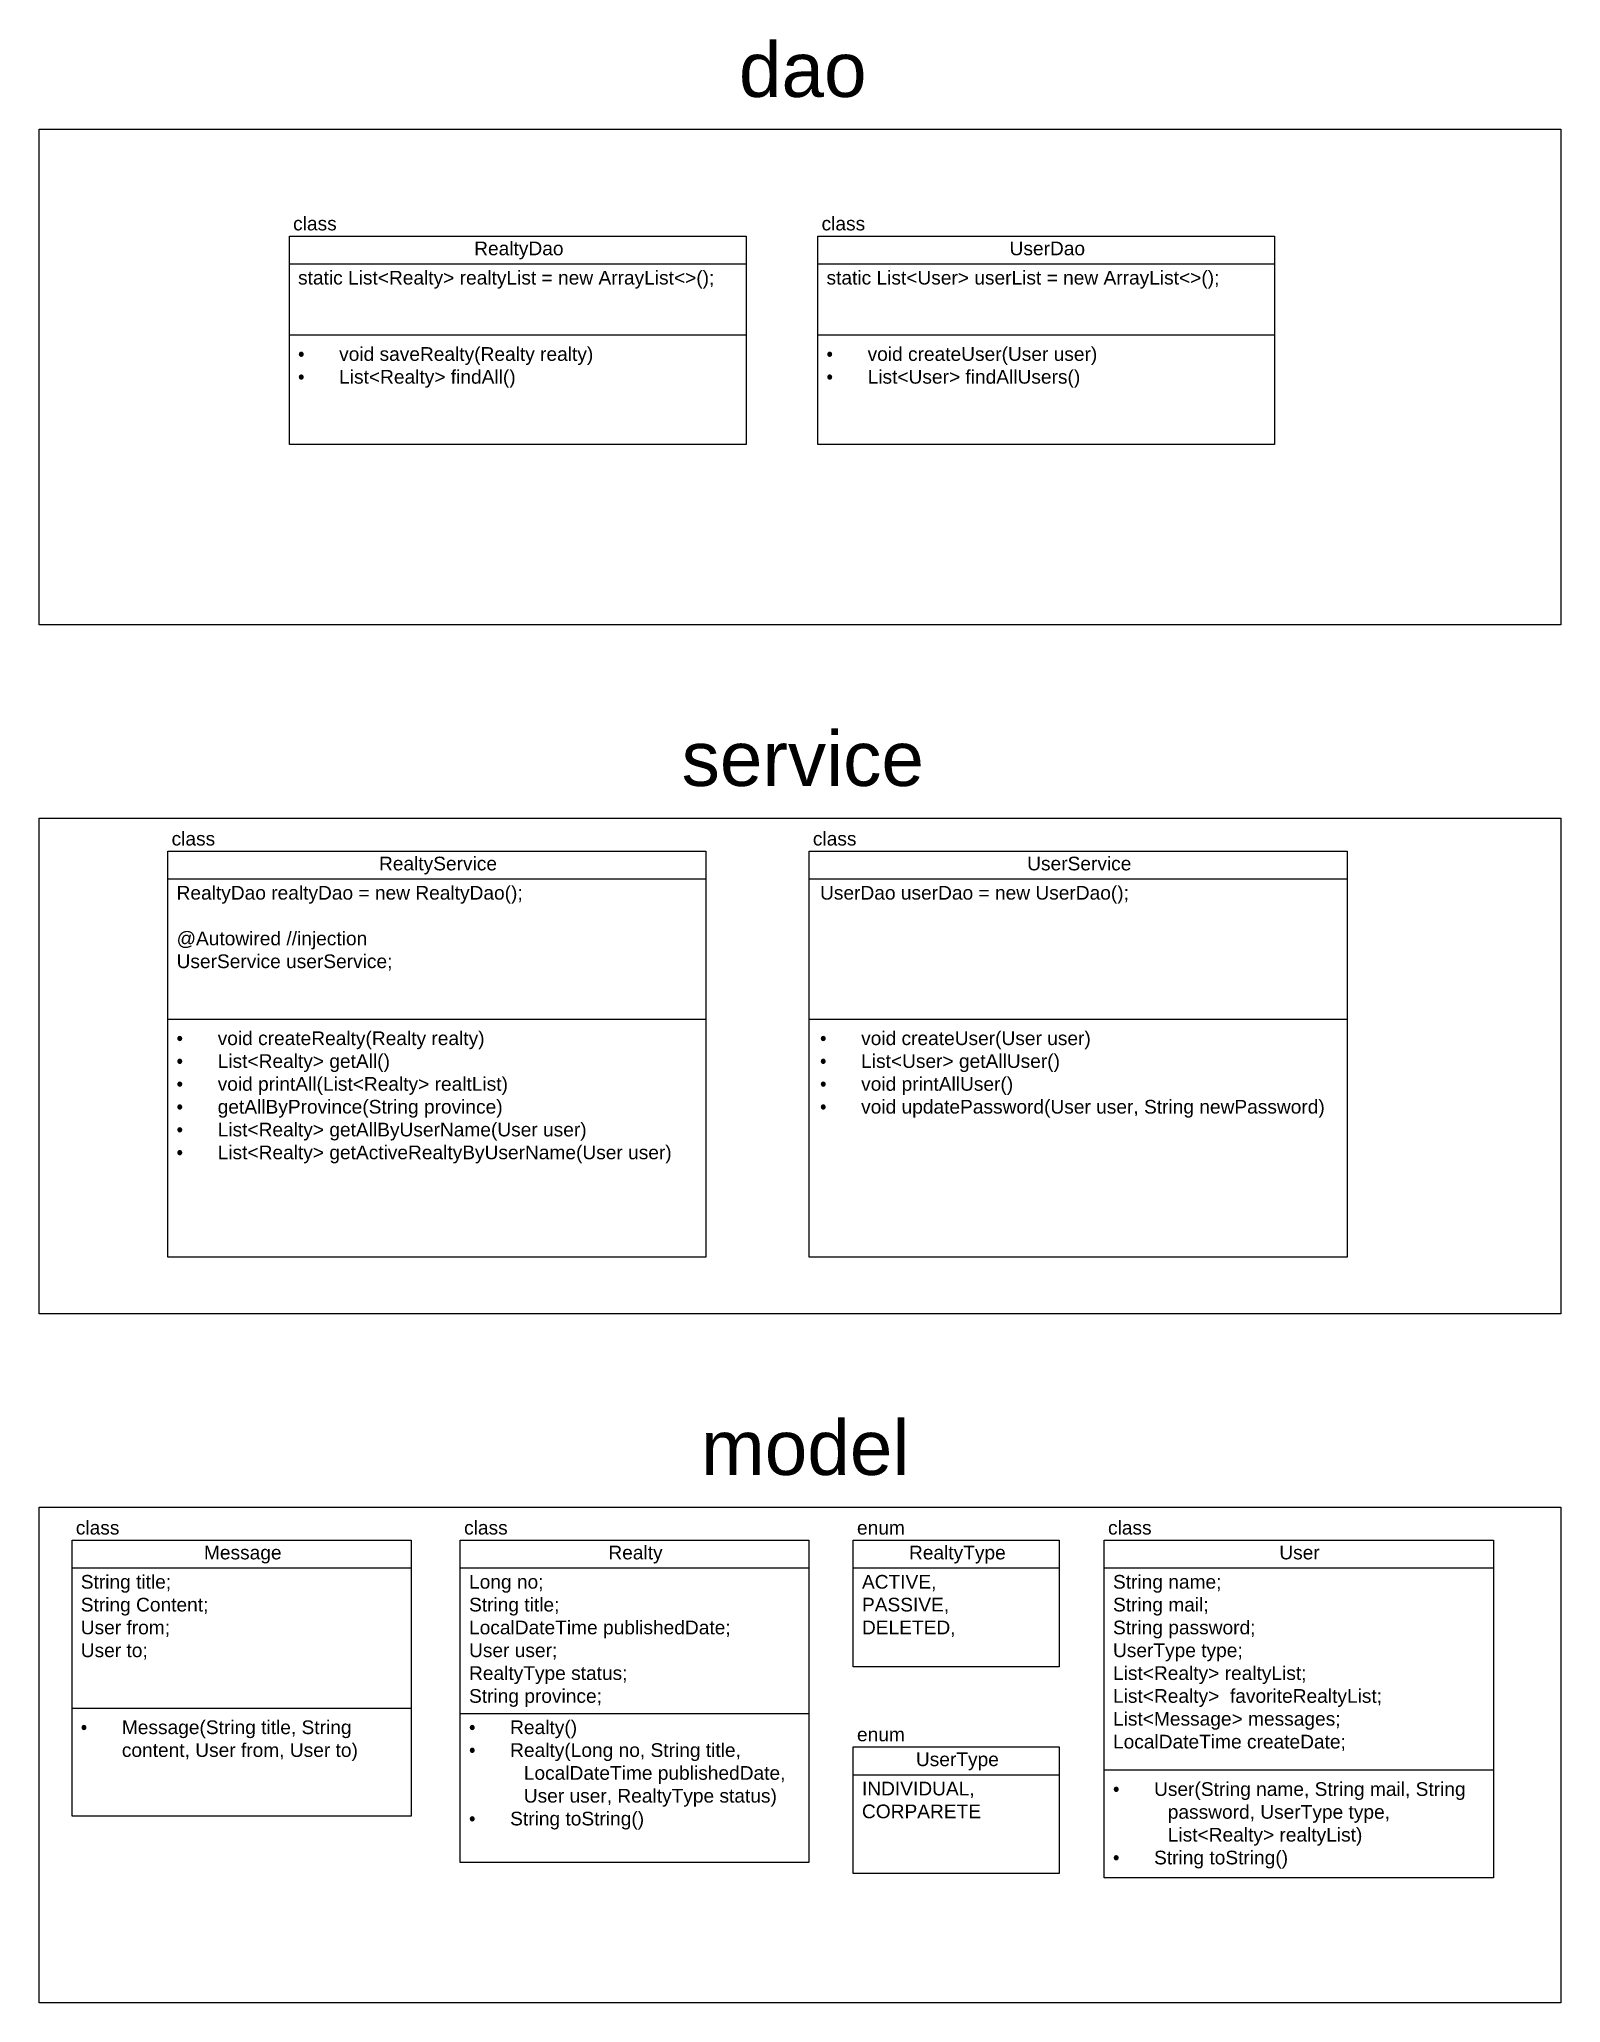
# Model space of a CAD drawing. Header units: millimetres. Extents: x -494 to -217, y 2239 to 2597.
import ezdxf

# ---------------------------------------------------------------- set-up
doc = ezdxf.new("R2010")
doc.units = ezdxf.units.MM
doc.styles.get("Standard").update_dxf_attribs({"font": 'arial.ttf'})

msp = doc.modelspace()

# ---------------------------------------------------------------- linework, layer by layer
for p, q in [((-448.57, 2555.99), (-365.19, 2555.99)), ((-352.11, 2555.99), (-268.73, 2555.99)), ((-470.75, 2443.71), (-372.53, 2443.71)), ((-353.7, 2443.71), (-255.48, 2443.71)), ((-488.23, 2317.94), (-426.31, 2317.94)), ((-417.36, 2317.94), (-353.72, 2317.94)), ((-345.65, 2317.94), (-308.03, 2317.94)), ((-299.83, 2317.94), (-228.76, 2317.94)), ((-345.65, 2280.2), (-308.03, 2280.2))]:
    msp.add_line(p, q)
for points in [[(-494.21, 2580.59), (-216.51, 2580.59), (-216.51, 2490.11), (-494.21, 2490.11)], [(-448.57, 2561.05), (-365.19, 2561.05), (-365.19, 2523.04), (-448.57, 2523.04)], [(-352.11, 2561.05), (-268.73, 2561.05), (-268.73, 2523.04), (-352.11, 2523.04)], [(-494.21, 2454.82), (-216.51, 2454.82), (-216.51, 2364.34), (-494.21, 2364.34)], [(-470.75, 2448.77), (-372.53, 2448.77), (-372.53, 2374.69), (-470.75, 2374.69)], [(-353.7, 2448.77), (-255.48, 2448.77), (-255.48, 2374.69), (-353.7, 2374.69)], [(-494.21, 2329.05), (-216.51, 2329.05), (-216.51, 2238.57), (-494.21, 2238.57)], [(-488.23, 2323), (-426.31, 2323), (-426.31, 2272.63), (-488.23, 2272.63)], [(-417.36, 2323), (-353.72, 2323), (-353.72, 2264.2), (-417.36, 2264.2)], [(-345.65, 2323), (-308.03, 2323), (-308.03, 2299.9), (-345.65, 2299.9)], [(-299.83, 2323), (-228.76, 2323), (-228.76, 2261.35), (-299.83, 2261.35)], [(-345.65, 2285.26), (-308.03, 2285.26), (-308.03, 2262.16), (-345.65, 2262.16)]]:
    msp.add_lwpolyline(points, close=True)
for points in [[(-448.57, 2543.03), (-365.19, 2543.03)], [(-352.11, 2543.03), (-268.73, 2543.03)], [(-470.75, 2418.13), (-372.53, 2418.13)], [(-353.7, 2418.13), (-255.48, 2418.13)], [(-488.23, 2292.36), (-426.31, 2292.36)], [(-417.36, 2291.36), (-353.72, 2291.36)], [(-299.83, 2281.08), (-228.76, 2281.08)]]:
    msp.add_lwpolyline(points)

# ---------------------------------------------------------------- texts
at = {"attachment_point": 1}
for s, insert, char_height, width in [('\\pi127.7;dao', (-494.21, 2596.45), 9.9987, 277.7079), ('class', (-447.88, 2564.59), 2.5, 9.4416), ('class', (-351.42, 2564.59), 2.5, 9.4416), ('\\pi33.739;RealtyDao', (-448.57, 2560.05), 2.5, 83.3809), ('\\pi35.002;UserDao', (-352.11, 2560.05), 2.5, 83.3809), ('static List<Realty> realtyList = new ArrayList<>();', (-446.98, 2554.71), 2.5, 81.7874), ('static List<User> userList = new ArrayList<>();', (-350.52, 2554.71), 2.5, 81.7874), ('\\pi-7.5,l7.5,t7.5;{\\fSymbol|b0|i0|c2|p18;·^I}void saveRealty(Realty realty)\\P{\\fSymbol|b0|i0|c2|p18;·^I}List<Realty> findAll()', (-446.98, 2540.78), 2.5, 81.7874), ('\\pi-7.5,l7.5,t7.5;{\\fSymbol|b0|i0|c2|p18;·^I}void createUser(User user)\\P{\\fSymbol|b0|i0|c2|p18;·^I}List<User> findAllUsers()', (-350.52, 2540.78), 2.5, 81.7874), ('\\pi117.24;service', (-494.21, 2470.68), 9.9987, 277.7079), ('class', (-470.06, 2452.31), 2.5, 9.4416), ('class', (-353.01, 2452.31), 2.5, 9.4416), ('\\pi38.545;RealtyService', (-470.75, 2447.77), 2.5, 98.2161), ('\\pi39.808;UserService', (-353.7, 2447.77), 2.5, 98.2161), ('RealtyDao realtyDao = new RealtyDao();\\P\\P@Autowired //injection\\PUserService userService;', (-469.15, 2442.43), 2.5, 68.8758), ('UserDao userDao = new UserDao();', (-351.7, 2442.43), 2.5, 96.2161), ('\\pi-7.5,l7.5,t7.5;{\\fSymbol|b0|i0|c2|p18;·^I}void createRealty(Realty realty)\\P{\\fSymbol|b0|i0|c2|p18;·^I}List<Realty> getAll()\\P{\\fSymbol|b0|i0|c2|p18;·^I}void printAll(List<Realty> realtList)\\P{\\fSymbol|b0|i0|c2|p18;·^I}getAllByProvince(String province)\\P{\\fSymbol|b0|i0|c2|p18;·^I}List<Realty> getAllByUserName(User user)\\P{\\fSymbol|b0|i0|c2|p18;·^I}List<Realty> getActiveRealtyByUserName(User user)', (-469.15, 2415.88), 2.5, 96.6226), ('\\pi-7.5,l7.5,t7.5;{\\fSymbol|b0|i0|c2|p18;·^I}void createUser(User user)\\P{\\fSymbol|b0|i0|c2|p18;·^I}List<User> getAllUser()\\P{\\fSymbol|b0|i0|c2|p18;·^I}void printAllUser()\\P{\\fSymbol|b0|i0|c2|p18;·^I}void updatePassword(User user, String newPassword)', (-351.7, 2415.88), 2.5, 96.2161), ('\\pi120.78;model', (-494.21, 2344.91), 9.9987, 277.7079), ('class', (-487.54, 2326.54), 2.5, 9.4416), ('class', (-416.67, 2326.54), 2.5, 9.4416), ('class', (-299.14, 2326.54), 2.5, 9.4416), ('enum', (-344.96, 2326.54), 2.5, 9.4416), ('\\pi24.075;Message', (-488.23, 2322), 2.5, 61.9161), ('\\pi27.024;Realty', (-417.36, 2322), 2.5, 63.6421), ('\\pi10.184;RealtyType', (-345.65, 2322), 2.5, 37.612), ('\\pi31.958;User', (-299.83, 2322), 2.5, 71.0636), ('String title;\\PString Content;\\PUser from;\\PUser to;', (-486.64, 2316.66), 2.5, 60.3227), ('Long no;\\PString title;\\PLocalDateTime publishedDate;\\PUser user;\\PRealtyType status;\\PString province;', (-415.77, 2316.66), 2.5, 62.0486), ('ACTIVE,\\PPASSIVE,\\PDELETED,', (-344.05, 2316.66), 2.5, 36.0186), ('String name;\\PString mail;\\PString password;\\PUserType type;\\PList<Realty> realtyList;\\PList<Realty>  favoriteRealtyList;\\PList<Message> messages;\\PLocalDateTime createDate;', (-298.23, 2316.66), 2.5, 69.4701), ('\\pi-7.5,l7.5,t7.5;{\\fSymbol|b0|i0|c2|p18;·^I}Message(String title, String content, User from, User to)', (-486.64, 2290.11), 2.5, 60.3227), ('\\pi-7.5,l7.5,t7.5;{\\fSymbol|b0|i0|c2|p18;·^I}Realty()\\P\\pt7.5,60;{\\fSymbol|b0|i0|c2|p18;·^I}Realty(Long no, String title, ^I\\P\\pi0,t10,60;^ILocalDateTime publishedDate, ^I\\P\\pt10;^IUser user, RealtyType status)\\P\\pi-7.5,t7.5;{\\fSymbol|b0|i0|c2|p18;·^I}String toString()', (-415.77, 2290.11), 2.5, 62.0486), ('enum', (-344.96, 2288.8), 2.5, 9.4416), ('\\pi11.447;UserType', (-345.65, 2284.26), 2.5, 37.612), ('INDIVIDUAL,\\PCORPARETE', (-344.05, 2278.92), 2.5, 36.0186), ('\\pi-7.5,l7.5,t7.5;{\\fSymbol|b0|i0|c2|p18;·^I}User(String name, String mail, String \\P\\pi0,t10,60;^Ipassword, UserType type,^I\\P\\pt10;^IList<Realty> realtyList)\\P\\pi-7.5,t7.5;{\\fSymbol|b0|i0|c2|p18;·^I}String toString()', (-298.23, 2278.83), 2.5, 69.4701)]:
    msp.add_mtext(s, dxfattribs=dict(at, insert=insert, char_height=char_height, width=width))

doc.saveas('drawing.dxf')
